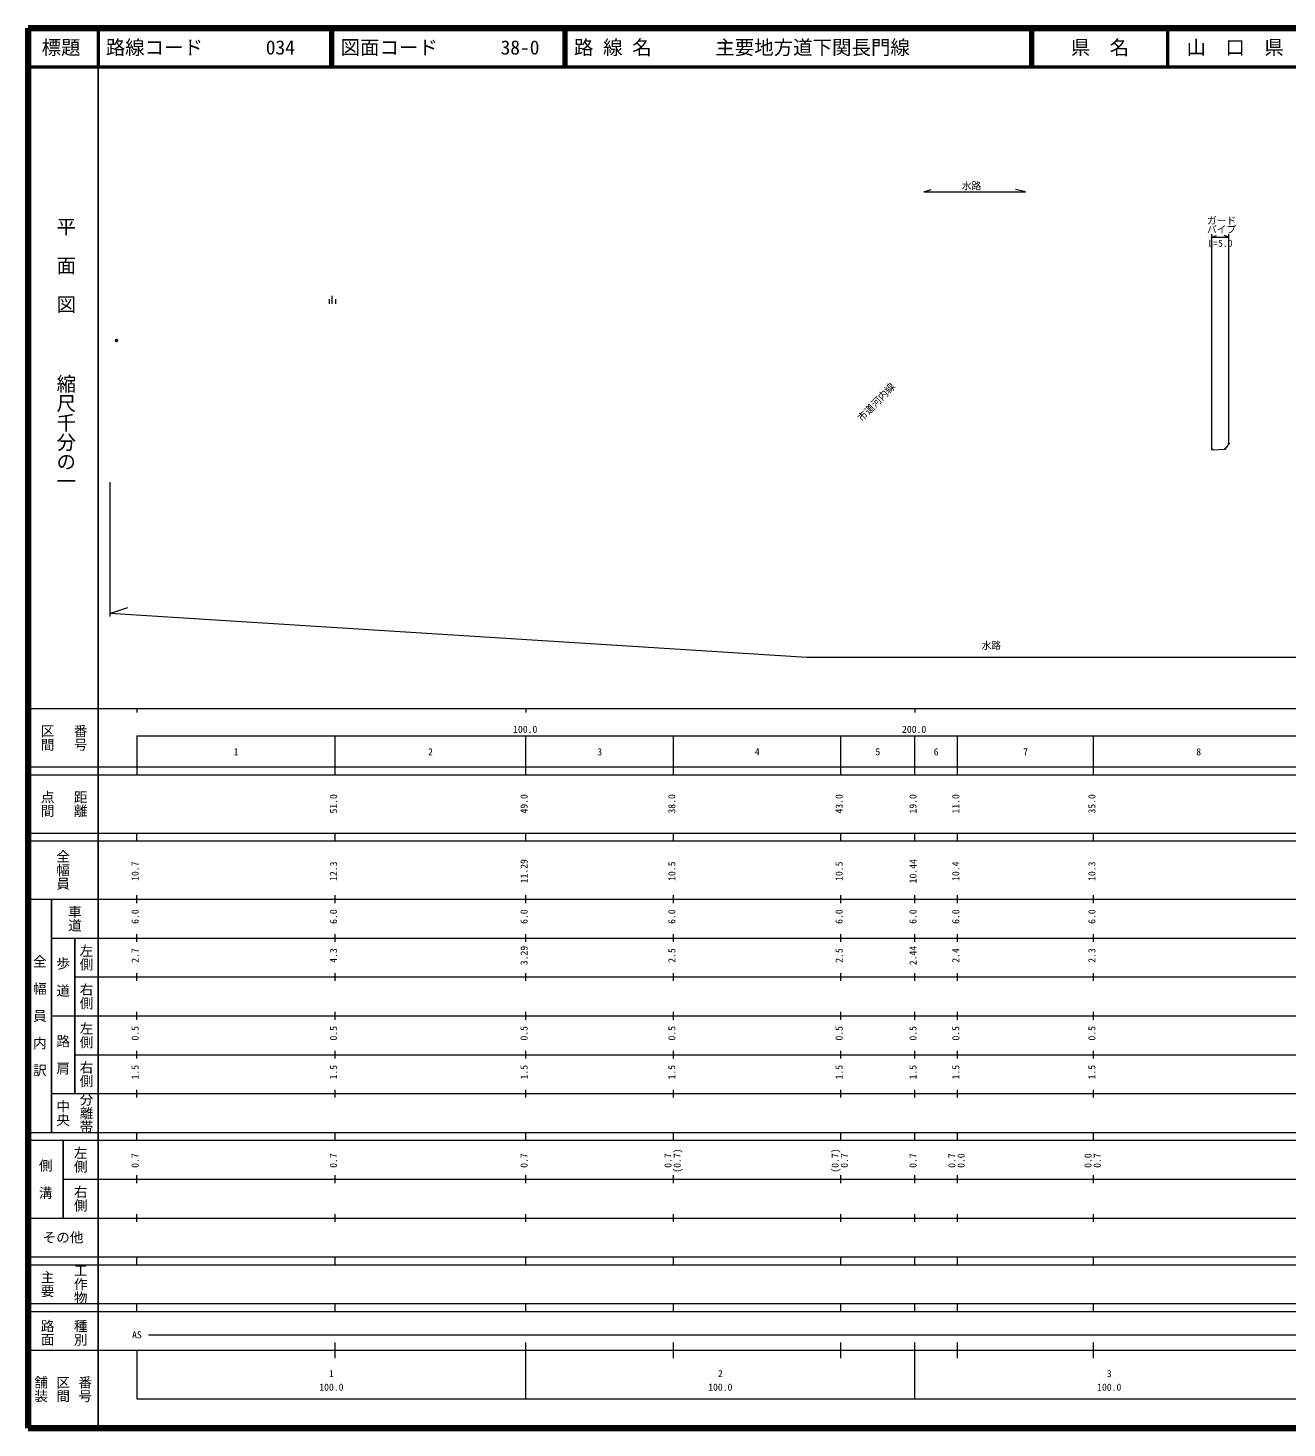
# Model space of a CAD drawing. Units: millimetres, scale not verified. Extents: x 40000 to 680000, y 20000 to 380000.
# Drawn here: x 40000 to 363711, y 20000 to 380000 of the extents above; entities that cross this region are included whole.
import ezdxf
from ezdxf.enums import TextEntityAlignment as Align

# ---------------------------------------------------------------- set-up
doc = ezdxf.new("R2010")
doc.units = ezdxf.units.MM
doc.header["$LTSCALE"] = 1000
doc.header["$PDMODE"] = 32
doc.header["$PDSIZE"] = 500
for name, color, linetype, lineweight in [('M-BGD', 7, 'Continuous', 13), ('M-STR-HTXT', 7, 'Continuous', 13), ('M-TTL', 2, 'Continuous', 140), ('M-TTL-BAND', 7, 'Continuous', 13), ('M-TTL-LINE', 7, 'Continuous', 50), ('M-TTL-TXT', 7, 'Continuous', 13)]:
    doc.layers.add(name, color=color, linetype=linetype, lineweight=lineweight)
doc.layers.add('M-BMK-HTXT', color=7, linetype='Continuous')
doc.layers.add('M-OTRS', color=6, linetype='Continuous')
doc.styles.add('@ＭＳ ゴシック', font='')
doc.styles.add('ＭＳ ゴシック', font='')
doc.styles.get('@ＭＳ ゴシック').set_extended_font_data('@MS Gothic')
doc.styles.get('ＭＳ ゴシック').set_extended_font_data('MS Gothic')

msp = doc.modelspace()

# ---------------------------------------------------------------- linework, layer by layer
at = {"layer": 'M-BGD'}
for p, q in [((117436, 310303), (117436, 309103)), ((118236, 309103), (118236, 311103)), ((119036, 310303), (119036, 309103)), ((344421, 271508), (347842, 271683)), ((347842, 271683), (348895, 273175))]:
    msp.add_line(p, q, dxfattribs=at)
for centre in [(344566, 271588), (347789, 271779), (348759, 273148)]:
    msp.add_circle(centre, 100, dxfattribs=at)
at = {"layer": 'M-OTRS'}
msp.add_point((62780, 299648), dxfattribs=at)
at = {"layer": 'M-STR-HTXT'}
for p, q in [((270304, 337856), (272201, 338489)), ((296448, 337856), (293918, 338489)), ((270304, 337856), (296448, 337856)), ((344421, 271508), (344377, 326960)), ((344378, 326184), (345626, 326675)), ((344378, 326184), (348716, 326208)), ((348716, 326208), (347575, 326631)), ((348758, 273250), (348715, 327023)), ((61047, 263219), (61047, 228642)), ((61047, 229485), (65686, 230961)), ((240260, 218100), (61047, 229485)), ((520982, 218100), (240260, 218100))]:
    msp.add_line(p, q, dxfattribs=at)
at = {"layer": 'M-TTL'}
for p, q in [((40000, 380000), (40000, 20000)), ((680000, 380000), (40000, 380000)), ((40000, 20000), (680000, 20000))]:
    msp.add_line(p, q, dxfattribs=at)
at = {"layer": 'M-TTL-BAND', "lineweight": 25}
for p, q in [((58000, 370000), (58000, 20000)), ((46000, 96000), (46000, 156000)), ((52000, 146000), (52000, 106000)), ((49000, 94000), (49000, 74000))]:
    msp.add_line(p, q, dxfattribs=at)
at = {"layer": 'M-TTL-BAND'}
for p, q in [((40000, 205000), (579000, 205000)), ((68000, 205000), (68000, 204000)), ((168000, 205000), (168000, 204000)), ((268000, 205000), (268000, 204000)), ((68000, 198000), (579000, 198000)), ((68000, 198000), (68000, 188000)), ((119000, 188000), (119000, 198000)), ((168000, 188000), (168000, 198000)), ((206000, 188000), (206000, 198000)), ((249000, 188000), (249000, 198000)), ((268000, 188000), (268000, 198000)), ((279000, 188000), (279000, 198000)), ((314000, 188000), (314000, 198000)), ((40000, 190000), (579000, 190000)), ((40000, 188000), (579000, 188000)), ((40000, 173000), (579000, 173000)), ((68000, 171000), (68000, 173000)), ((119000, 171000), (119000, 173000)), ((168000, 171000), (168000, 173000)), ((206000, 171000), (206000, 173000)), ((249000, 171000), (249000, 173000)), ((268000, 171000), (268000, 173000)), ((279000, 171000), (279000, 173000)), ((314000, 171000), (314000, 173000)), ((40000, 171000), (579000, 171000)), ((40000, 156000), (579000, 156000)), ((68000, 155000), (68000, 157000)), ((119000, 155000), (119000, 157000)), ((168000, 155000), (168000, 157000)), ((206000, 155000), (206000, 157000)), ((249000, 155000), (249000, 157000)), ((268000, 155000), (268000, 157000)), ((279000, 155000), (279000, 157000)), ((314000, 155000), (314000, 157000)), ((46000, 146000), (579000, 146000)), ((68000, 145000), (68000, 147000)), ((119000, 145000), (119000, 147000)), ((168000, 145000), (168000, 147000)), ((206000, 145000), (206000, 147000)), ((249000, 145000), (249000, 147000)), ((268000, 145000), (268000, 147000)), ((279000, 145000), (279000, 147000)), ((314000, 145000), (314000, 147000)), ((68000, 135000), (68000, 137000)), ((119000, 135000), (119000, 137000)), ((168000, 135000), (168000, 137000)), ((206000, 135000), (206000, 137000)), ((249000, 135000), (249000, 137000)), ((268000, 135000), (268000, 137000)), ((279000, 135000), (279000, 137000)), ((314000, 135000), (314000, 137000)), ((52000, 136000), (579000, 136000)), ((46000, 126000), (579000, 126000)), ((68000, 125000), (68000, 127000)), ((119000, 125000), (119000, 127000)), ((168000, 125000), (168000, 127000)), ((206000, 125000), (206000, 127000)), ((249000, 125000), (249000, 127000)), ((268000, 125000), (268000, 127000)), ((279000, 125000), (279000, 127000)), ((314000, 125000), (314000, 127000)), ((52000, 116000), (579000, 116000)), ((68000, 115000), (68000, 117000)), ((119000, 115000), (119000, 117000)), ((168000, 115000), (168000, 117000)), ((206000, 115000), (206000, 117000)), ((249000, 115000), (249000, 117000)), ((268000, 115000), (268000, 117000)), ((279000, 115000), (279000, 117000)), ((314000, 115000), (314000, 117000)), ((46000, 106000), (579000, 106000)), ((68000, 105000), (68000, 107000)), ((119000, 105000), (119000, 107000)), ((168000, 105000), (168000, 107000)), ((206000, 105000), (206000, 107000)), ((249000, 105000), (249000, 107000)), ((268000, 105000), (268000, 107000)), ((279000, 105000), (279000, 107000)), ((314000, 105000), (314000, 107000)), ((40000, 96000), (579000, 96000)), ((40000, 94000), (579000, 94000)), ((68000, 94000), (68000, 96000)), ((119000, 94000), (119000, 96000)), ((168000, 94000), (168000, 96000)), ((206000, 94000), (206000, 96000)), ((249000, 94000), (249000, 96000)), ((268000, 94000), (268000, 96000)), ((279000, 94000), (279000, 96000)), ((314000, 94000), (314000, 96000)), ((49000, 84000), (579000, 84000)), ((68000, 83000), (68000, 85000)), ((119000, 83000), (119000, 85000)), ((168000, 83000), (168000, 85000)), ((206000, 83000), (206000, 85000)), ((249000, 83000), (249000, 85000)), ((268000, 83000), (268000, 85000)), ((279000, 83000), (279000, 85000)), ((314000, 83000), (314000, 85000)), ((40000, 74000), (579000, 74000)), ((68000, 73000), (68000, 75000)), ((119000, 73000), (119000, 75000)), ((168000, 73000), (168000, 75000)), ((206000, 73000), (206000, 75000)), ((249000, 73000), (249000, 75000)), ((268000, 73000), (268000, 75000)), ((279000, 73000), (279000, 75000)), ((314000, 73000), (314000, 75000)), ((40000, 64000), (579000, 64000)), ((40000, 62000), (579000, 62000)), ((68000, 62000), (68000, 64000)), ((119000, 62000), (119000, 64000)), ((168000, 62000), (168000, 64000)), ((206000, 62000), (206000, 64000)), ((249000, 62000), (249000, 64000)), ((268000, 62000), (268000, 64000)), ((279000, 62000), (279000, 64000)), ((314000, 62000), (314000, 64000)), ((40000, 52000), (579000, 52000)), ((68000, 50000), (68000, 52000)), ((119000, 50000), (119000, 52000)), ((168000, 50000), (168000, 52000)), ((206000, 50000), (206000, 52000)), ((249000, 50000), (249000, 52000)), ((268000, 50000), (268000, 52000)), ((279000, 50000), (279000, 52000)), ((314000, 50000), (314000, 52000)), ((40000, 50000), (579000, 50000)), ((71000, 44000), (568000, 44000)), ((40000, 40000), (579000, 40000)), ((68000, 40000), (68000, 27500)), ((119000, 38000), (119000, 42000)), ((168000, 27500), (168000, 42000)), ((206000, 38000), (206000, 42000)), ((249000, 38000), (249000, 42000)), ((268000, 27500), (268000, 42000)), ((279000, 38000), (279000, 42000)), ((314000, 38000), (314000, 42000)), ((68000, 27500), (579000, 27500))]:
    msp.add_line(p, q, dxfattribs=at)
at = {"layer": 'M-TTL-LINE'}
for p, q in [((58000, 380000), (58000, 370000)), ((117750, 380000), (117750, 370000)), ((118250, 380000), (118250, 370000)), ((177750, 380000), (177750, 370000)), ((178250, 380000), (178250, 370000)), ((297750, 380000), (297750, 370000)), ((298250, 380000), (298250, 370000)), ((333000, 380000), (333000, 370000)), ((40000, 370000), (680000, 370000))]:
    msp.add_line(p, q, dxfattribs=at)

# ---------------------------------------------------------------- texts
at = {"layer": 'M-BMK-HTXT', "style": 'ＭＳ ゴシック'}
msp.add_text('市道河内線', height=1833, rotation=45.898, dxfattribs=at).set_placement((254806, 278275), align=Align.BOTTOM_LEFT)
at = {"layer": 'M-STR-HTXT', "style": 'ＭＳ ゴシック'}
for s, p in [('水路', (282606, 337932)), ('ガード', (346889, 329022)), ('パイプ', (346889, 326744)), ('L=5.0', (346603, 323189)), ('水路', (287698, 219746))]:
    msp.add_text(s, height=1833, dxfattribs=at).set_placement(p, align=Align.BOTTOM_CENTER)
at = {"layer": 'M-TTL-BAND', "style": '@ＭＳ ゴシック'}
for s, p in [('平  面  図', (49777, 306475)), ('縮尺千分の一', (49777, 261030))]:
    msp.add_text(s, height=3666, rotation=270, dxfattribs=at).set_placement(p, align=Align.MIDDLE_RIGHT)
for s, p in [('区間', (45000, 197500)), ('番号', (53500, 197500)), ('点間', (45000, 180500)), ('距離', (53500, 180500)), ('全幅員', (49000, 163500)), ('車道', (52000, 151000)), ('左側', (55000, 141000)), ('全\u3000幅\u3000員\u3000内\u3000訳', (43000, 126000)), ('歩\u3000道', (49000, 136000)), ('右側', (55000, 131000)), ('左側', (55000, 121000)), ('路\u3000肩', (49000, 116000)), ('右側', (55000, 111000)), ('分離帯', (55000, 101000)), ('中央', (49000, 101000)), ('左側', (53500, 89000)), ('側\u3000溝', (44500, 84000)), ('右側', (53500, 79000)), ('工作物', (53500, 57000)), ('主要', (45000, 57000)), ('路面', (45000, 44500)), ('種別', (53500, 44500)), ('舗装', (43333, 30000)), ('区間', (49000, 30000)), ('番号', (54667, 30000))]:
    msp.add_text(s, height=2566, rotation=270, dxfattribs=at).set_placement(p, align=Align.MIDDLE_CENTER)
at = {"layer": 'M-TTL-BAND', "style": 'ＭＳ ゴシック'}
for s, p in [('100.0', (167844, 198195)), ('200.0', (267844, 198195)), ('1', (93500, 192405)), ('2', (143500, 192405)), ('3', (187000, 192405)), ('4', (227500, 192405)), ('5', (258500, 192405)), ('6', (273500, 192405)), ('7', (296500, 192405)), ('8', (341000, 192405)), ('AS', (68000, 42500)), ('1', (118000, 32523)), ('2', (218000, 32523)), ('3', (318000, 32523)), ('100.0', (118000, 29033)), ('100.0', (218000, 29033)), ('100.0', (318000, 29033))]:
    msp.add_text(s, height=1833, dxfattribs=at).set_placement(p, align=Align.BOTTOM_CENTER)
for s, p in [('51.0', (120000, 180500)), ('49.0', (169000, 180500)), ('38.0', (207000, 180500)), ('43.0', (250000, 180500)), ('19.0', (269000, 180500)), ('11.0', (280000, 180500)), ('35.0', (315000, 180500)), ('11.29', (169000, 163174)), ('10.44', (269000, 163174)), ('10.7', (69000, 163174)), ('12.3', (120000, 163174)), ('10.5', (207000, 163174)), ('10.5', (250000, 163174)), ('10.4', (280000, 163174)), ('10.3', (315000, 163174)), ('6.0', (69000, 151500)), ('6.0', (120000, 151500)), ('6.0', (169000, 151500)), ('6.0', (207000, 151500)), ('6.0', (250000, 151500)), ('6.0', (269000, 151500)), ('6.0', (280000, 151500)), ('6.0', (315000, 151500)), ('2.7', (69000, 141500)), ('4.3', (120000, 141500)), ('3.29', (169000, 141500)), ('2.5', (207000, 141500)), ('2.5', (250000, 141500)), ('2.44', (269000, 141500)), ('2.4', (280000, 141500)), ('2.3', (315000, 141500)), ('0.5', (69000, 121500)), ('0.5', (120000, 121500)), ('0.5', (169000, 121500)), ('0.5', (207000, 121500)), ('0.5', (250000, 121500)), ('0.5', (269000, 121500)), ('0.5', (280000, 121500)), ('0.5', (315000, 121500)), ('1.5', (69000, 111500)), ('1.5', (120000, 111500)), ('1.5', (169000, 111500)), ('1.5', (207000, 111500)), ('1.5', (250000, 111500)), ('1.5', (269000, 111500)), ('1.5', (280000, 111500)), ('1.5', (315000, 111500)), ('0.7', (69000, 88764)), ('0.7', (120000, 88764)), ('0.7', (169000, 88764)), ('0.7', (206000, 88764)), ('(0.7)', (208370, 88764)), ('(0.7)', (249000, 88764)), ('0.7', (251370, 88764)), ('0.7', (269000, 88764)), ('0.7', (279000, 88764)), ('0.0', (281370, 88764)), ('0.0', (314000, 88764)), ('0.7', (316370, 88764))]:
    msp.add_text(s, height=1833, rotation=90, dxfattribs=at).set_placement(p, align=Align.BOTTOM_CENTER)
msp.add_text('その他', height=2566, dxfattribs=at).set_placement((49000, 69000), align=Align.MIDDLE_CENTER)
at = {"layer": 'M-TTL-TXT', "style": 'ＭＳ ゴシック'}
for s, p in [('標題', (48500, 375000)), ('県\u3000名', (315625, 375000)), ('山\u3000口\u3000県', (350375, 375000))]:
    msp.add_text(s, height=3666, dxfattribs=at).set_placement(p, align=Align.MIDDLE_CENTER)
for s, p in [('路線コード', (60000, 375000)), ('034', (101142, 375000)), ('図面コード', (120380, 375000)), ('38-0', (161521, 375000)), ('路 線 名', (180380, 375000)), ('主要地方道下関長門線', (216734, 375000))]:
    msp.add_text(s, height=3666, dxfattribs=at).set_placement(p, align=Align.MIDDLE_LEFT)

doc.saveas('drawing.dxf')
